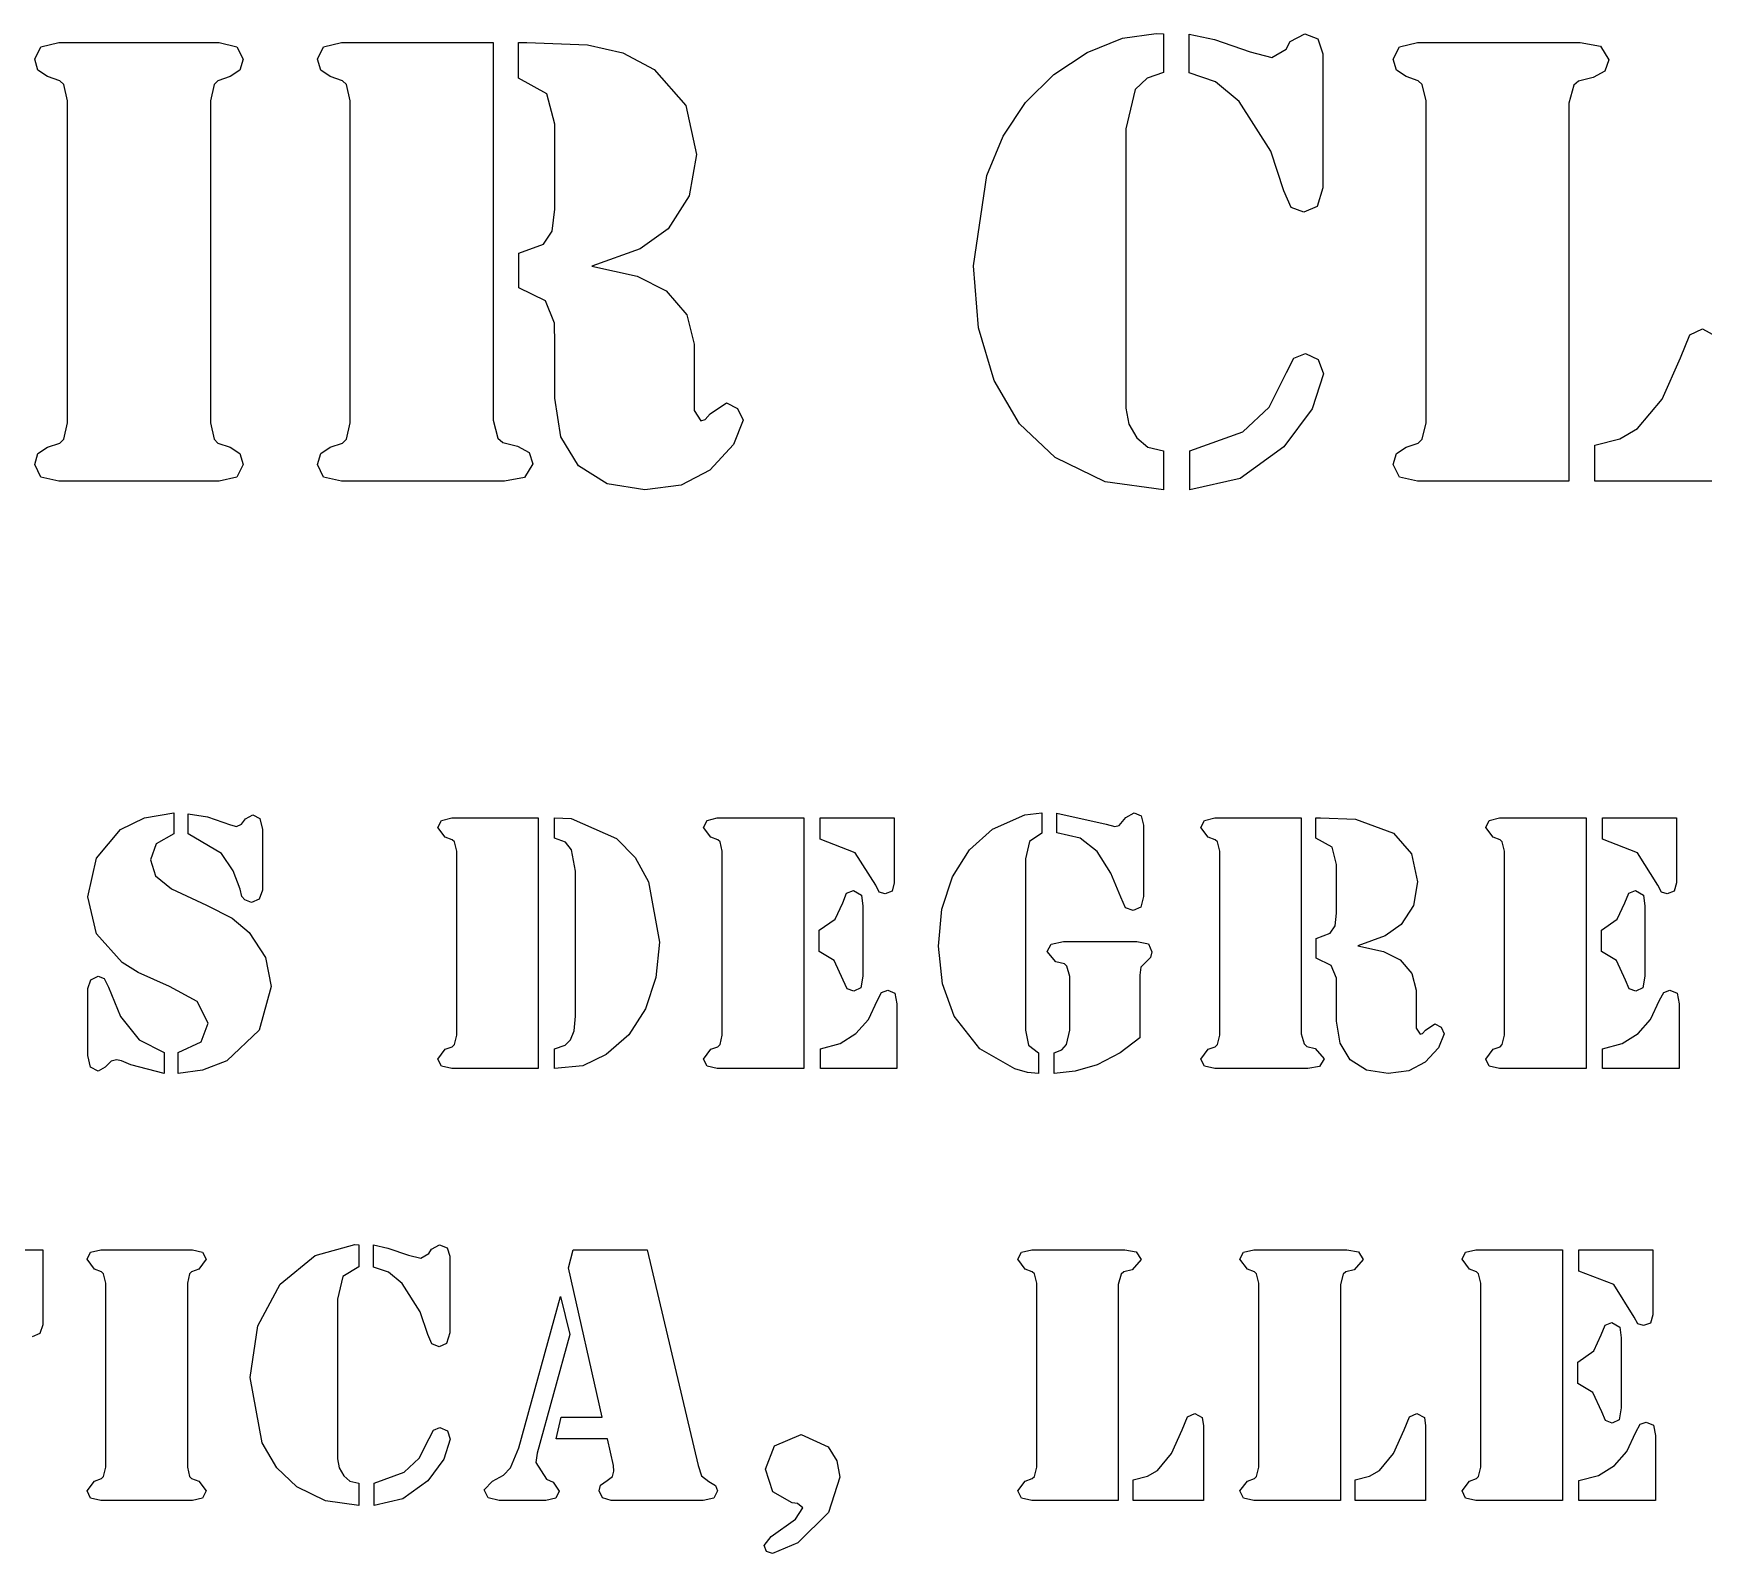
# Model space of a CAD drawing. Extents: x -1 to 447, y 185 to 440.
# Drawn here: x 190.75 to 226.24, y 318.53 to 350.85 of the extents above; entities that cross this region are included whole.
import ezdxf

# ---------------------------------------------------------------- set-up
doc = ezdxf.new("R2010")
doc.units = 0

msp = doc.modelspace()

# ---------------------------------------------------------------- linework, layer by layer
at = {"layer": 'Visible'}
for p, q in [((213.138011, 350.448412), (213.888368, 350.75083)), ((213.888368, 350.75083), (214.607769, 350.851636)), ((214.607769, 350.851636), (214.764932, 350.845022)), ((214.764932, 350.845022), (214.764932, 350.017671)), ((215.304945, 350.011056), (215.304945, 350.838143)), ((215.304945, 350.838143), (215.844959, 350.721991)), ((215.844959, 350.721991), (216.603783, 350.46217)), ((217.458386, 350.680716), (217.766096, 350.845022)), ((217.766096, 350.845022), (218.04629, 350.735484)), ((218.04629, 350.735484), (218.148684, 350.414281)), ((190.773603, 350.304743), (190.903514, 350.564564)), ((190.903514, 350.564564), (191.286365, 350.660343)), ((191.286365, 350.660343), (191.464165, 350.660343)), ((191.464165, 350.660343), (194.512955, 350.660343)), ((194.512955, 350.660343), (194.690755, 350.660343)), ((194.690755, 350.660343), (195.066727, 350.564564)), ((195.066727, 350.564564), (195.203517, 350.304743)), ((196.782283, 350.304743), (196.912194, 350.564564)), ((196.912194, 350.564564), (197.295045, 350.660343)), ((197.295045, 350.660343), (197.47258, 350.660343)), ((197.47258, 350.660343), (200.514756, 350.660343)), ((200.514756, 350.660343), (200.514756, 342.628132)), ((201.05477, 349.901519), (201.05477, 350.660343)), ((201.05477, 350.660343), (201.232305, 350.660343)), ((201.232305, 350.660343), (202.524528, 350.605574)), ((202.524528, 350.605574), (203.274621, 350.438093)), ((203.274621, 350.438093), (203.939518, 350.086198)), ((212.432368, 349.9801), (213.138011, 350.448412)), ((216.603783, 350.46217), (217.068656, 350.339139)), ((217.068656, 350.339139), (217.369487, 350.516674)), ((217.369487, 350.516674), (217.458386, 350.680716)), ((218.148684, 350.414281), (218.148684, 347.570543)), ((219.645694, 350.304743), (219.77534, 350.564564)), ((219.77534, 350.564564), (220.158191, 350.660343)), ((220.158191, 350.660343), (220.335991, 350.660343)), ((220.335991, 350.660343), (223.384781, 350.660343)), ((223.384781, 350.660343), (223.61735, 350.660343)), ((223.61735, 350.660343), (224.047826, 350.578322)), ((224.047826, 350.578322), (224.225626, 350.29125)), ((190.84213, 350.072439), (190.773603, 350.304743)), ((191.047182, 349.93565), (190.84213, 350.072439)), ((195.13499, 350.072439), (194.929938, 349.93565)), ((195.203517, 350.304743), (195.13499, 350.072439)), ((196.850546, 350.072439), (196.782283, 350.304743)), ((197.055598, 349.93565), (196.850546, 350.072439)), ((203.939518, 350.086198), (204.61103, 349.315467)), ((214.764932, 350.017671), (214.413036, 349.898079)), ((215.865597, 349.819498), (215.304945, 350.011056)), ((215.304945, 350.011056), (215.304945, 350.011056)), ((219.713957, 350.072439), (219.645694, 350.304743)), ((219.919008, 349.93565), (219.713957, 350.072439)), ((224.143605, 350.046775), (223.897543, 349.915277)), ((224.225626, 350.29125), (224.143605, 350.046775)), ((191.307003, 349.840136), (191.047182, 349.93565)), ((191.389023, 349.764729), (191.307003, 349.840136)), ((191.471044, 349.416274), (191.389023, 349.764729)), ((194.588097, 349.764729), (194.506076, 349.416274)), ((194.663503, 349.840136), (194.588097, 349.764729)), ((194.929938, 349.93565), (194.663503, 349.840136)), ((197.315418, 349.840136), (197.055598, 349.93565)), ((197.397439, 349.764729), (197.315418, 349.840136)), ((197.47946, 349.416274), (197.397439, 349.764729)), ((201.656167, 349.566557), (201.05477, 349.901519)), ((211.832294, 349.382142), (212.432368, 349.9801)), ((214.163534, 349.662336), (213.965097, 348.821491)), ((214.413036, 349.898079), (214.163534, 349.662336)), ((216.371479, 349.402515), (215.865597, 349.819498)), ((220.178829, 349.840136), (219.919008, 349.93565)), ((220.26085, 349.764729), (220.178829, 349.840136)), ((220.34287, 349.416274), (220.26085, 349.764729)), ((223.48056, 349.751236), (223.377902, 349.368384)), ((223.582954, 349.833256), (223.48056, 349.751236)), ((223.897543, 349.915277), (223.582954, 349.833256)), ((191.471044, 342.573363), (191.471044, 349.416274)), ((194.506076, 349.416274), (194.506076, 342.573363)), ((197.47946, 342.573363), (197.47946, 349.416274)), ((201.827087, 348.923885), (201.656167, 349.566557)), ((204.61103, 349.315467), (204.834867, 348.274598)), ((211.355515, 348.665916), (211.832294, 349.382142)), ((217.041404, 348.349739), (216.371479, 349.402515)), ((220.34287, 342.573363), (220.34287, 349.416274)), ((223.377902, 349.368384), (223.377902, 341.329294)), ((201.827087, 347.112549), (201.827087, 348.923885)), ((211.005207, 347.830363), (211.355515, 348.665916)), ((213.965097, 348.821491), (213.965097, 343.175025)), ((204.834867, 348.274598), (204.684584, 347.39777)), ((217.321597, 347.502016), (217.041404, 348.349739)), ((210.725014, 345.90949), (211.005207, 347.830363)), ((218.148684, 347.570543), (218.025652, 347.173933)), ((204.684584, 347.39777), (204.23347, 346.695567)), ((217.478759, 347.15356), (217.321597, 347.502016)), ((217.745459, 347.050902), (217.478759, 347.15356)), ((218.025652, 347.173933), (217.745459, 347.050902)), ((201.772583, 346.647677), (201.827087, 347.112549)), ((201.587904, 346.367484), (201.772583, 346.647677)), ((204.23347, 346.695567), (203.638687, 346.271705)), ((201.061649, 346.175926), (201.587904, 346.367484)), ((201.061649, 345.444618), (201.061649, 346.175926)), ((203.638687, 346.271705), (202.613163, 345.902611)), ((202.613163, 345.902611), (203.577039, 345.69068)), ((202.613163, 345.902611), (202.613163, 345.902611)), ((210.834286, 344.595042), (210.725014, 345.90949)), ((201.628915, 345.16416), (201.061649, 345.444618)), ((203.577039, 345.69068), (204.192459, 345.376091)), ((201.820208, 344.692673), (201.628915, 345.16416)), ((204.192459, 345.376091), (204.629815, 344.870208)), ((201.827087, 344.248174), (201.820208, 344.692673)), ((204.629815, 344.870208), (204.786977, 344.248174)), ((211.162369, 343.468977), (210.834286, 344.595042)), ((225.750153, 343.954222), (225.948326, 344.446611)), ((225.948326, 344.446611), (226.22164, 344.569642)), ((226.22164, 344.569642), (226.502098, 344.412215)), ((201.827087, 343.099884), (201.827087, 344.248174)), ((204.786977, 344.248174), (204.786977, 342.833184)), ((217.533528, 343.947343), (217.77959, 344.043122)), ((217.77959, 344.043122), (218.053169, 343.920091)), ((217.007272, 342.908325), (217.376366, 343.639897)), ((217.376366, 343.639897), (217.533528, 343.947343)), ((218.162442, 343.612381), (217.923259, 342.867315)), ((218.053169, 343.920091), (218.162442, 343.612381)), ((225.360422, 343.072367), (225.750153, 343.954222)), ((211.705823, 342.547699), (211.162369, 343.468977)), ((201.953558, 342.277824), (201.827087, 343.099884)), ((205.128819, 342.764922), (205.477539, 342.997225)), ((205.477539, 342.997225), (205.709843, 342.874194)), ((213.965097, 343.175025), (213.965097, 342.881073)), ((216.446621, 342.38207), (217.007272, 342.908325)), ((224.833902, 342.450332), (225.360422, 343.072367)), ((191.389023, 342.224908), (191.471044, 342.573363)), ((194.506076, 342.573363), (194.588097, 342.224908)), ((197.397439, 342.224908), (197.47946, 342.573363)), ((200.514756, 342.628132), (200.617149, 342.24528)), ((204.786977, 342.833184), (204.930646, 342.614374)), ((204.930646, 342.614374), (205.019546, 342.64189)), ((205.019546, 342.64189), (205.128819, 342.764922)), ((205.826259, 342.628132), (205.621208, 342.108491)), ((205.709843, 342.874194), (205.826259, 342.628132)), ((212.461207, 341.835177), (211.705823, 342.547699)), ((213.965097, 342.881073), (214.026745, 342.546111)), ((214.026745, 342.546111), (214.197666, 342.25216)), ((217.923259, 342.867315), (217.321597, 342.060866)), ((220.26085, 342.224908), (220.34287, 342.573363)), ((191.307003, 342.142887), (191.389023, 342.224908)), ((194.588097, 342.224908), (194.663503, 342.142887)), ((197.315418, 342.142887), (197.397439, 342.224908)), ((200.617149, 342.24528), (200.719808, 342.156381)), ((202.33297, 341.657377), (201.953558, 342.277824)), ((214.197666, 342.25216), (214.429969, 342.053987)), ((215.325583, 341.978845), (216.446621, 342.38207)), ((220.178829, 342.142887), (220.26085, 342.224908)), ((223.931674, 342.094997), (224.45793, 342.231522)), ((224.45793, 342.231522), (224.833902, 342.450332)), ((190.773603, 341.684894), (190.84213, 341.917198)), ((190.84213, 341.917198), (191.047182, 342.053987)), ((191.047182, 342.053987), (191.307003, 342.142887)), ((194.663503, 342.142887), (194.929938, 342.053987)), ((194.929938, 342.053987), (195.13499, 341.917198)), ((195.13499, 341.917198), (195.203517, 341.684894)), ((196.782283, 341.684894), (196.850546, 341.917198)), ((196.850546, 341.917198), (197.055598, 342.053987)), ((197.055598, 342.053987), (197.315418, 342.142887)), ((200.719808, 342.156381), (201.034132, 342.07436)), ((201.034132, 342.07436), (201.280194, 341.942862)), ((201.280194, 341.942862), (201.362215, 341.698387)), ((205.621208, 342.108491), (205.121939, 341.568477)), ((213.525889, 341.317388), (212.461207, 341.835177)), ((214.429969, 342.053987), (214.764932, 341.978845)), ((214.764932, 341.978845), (214.764932, 341.144615)), ((215.325583, 341.144615), (215.325583, 341.978845)), ((217.321597, 342.060866), (216.391852, 341.390942)), ((219.645694, 341.684894), (219.713957, 341.917198)), ((219.713957, 341.917198), (219.919008, 342.053987)), ((219.919008, 342.053987), (220.178829, 342.142887)), ((223.931674, 341.329294), (223.931674, 342.094997)), ((190.903514, 341.418194), (190.773603, 341.684894)), ((195.203517, 341.684894), (195.066727, 341.418194)), ((196.912194, 341.418194), (196.782283, 341.684894)), ((201.362215, 341.698387), (201.18468, 341.411315)), ((202.938071, 341.272938), (202.33297, 341.657377)), ((205.121939, 341.568477), (204.513663, 341.247273)), ((219.77534, 341.418194), (219.645694, 341.684894)), ((191.286365, 341.329294), (190.903514, 341.418194)), ((191.464165, 341.329294), (191.286365, 341.329294)), ((194.512955, 341.329294), (191.464165, 341.329294)), ((194.690755, 341.329294), (194.512955, 341.329294)), ((195.066727, 341.418194), (194.690755, 341.329294)), ((197.295045, 341.329294), (196.912194, 341.418194)), ((197.47258, 341.329294), (197.295045, 341.329294)), ((200.52137, 341.329294), (197.47258, 341.329294)), ((200.753939, 341.329294), (200.52137, 341.329294)), ((201.18468, 341.411315), (200.753939, 341.329294)), ((203.741081, 341.144615), (202.938071, 341.272938)), ((204.513663, 341.247273), (203.741081, 341.144615)), ((214.764932, 341.144615), (213.525889, 341.317388)), ((216.391852, 341.390942), (215.325583, 341.144615)), ((215.325583, 341.144615), (215.325583, 341.144615)), ((220.158191, 341.329294), (219.77534, 341.418194)), ((220.335991, 341.329294), (220.158191, 341.329294)), ((223.377902, 341.329294), (220.335991, 341.329294)), ((226.543108, 341.329294), (223.931674, 341.329294)), ((192.595787, 333.925203), (193.10749, 334.174176)), ((193.10749, 334.174176), (193.728731, 334.280538)), ((193.728731, 334.280538), (193.728731, 333.831277)), ((193.728731, 334.280538), (193.728731, 334.280538)), ((194.037235, 333.831277), (194.037235, 334.260959)), ((194.037235, 334.260959), (194.443634, 334.198518)), ((194.443634, 334.198518), (194.93179, 334.022835)), ((194.93179, 334.022835), (195.060642, 333.991614)), ((195.060642, 333.991614), (195.170179, 334.042414)), ((195.170179, 334.042414), (195.255904, 334.155655)), ((195.255904, 334.155655), (195.408304, 334.241645)), ((195.408304, 334.241645), (195.560704, 334.163328)), ((195.560704, 334.163328), (195.611504, 333.925203)), ((199.342388, 333.972035), (199.416472, 334.120466)), ((199.416472, 334.120466), (199.635282, 334.175234)), ((199.635282, 334.175234), (199.736882, 334.175234)), ((199.736882, 334.175234), (201.475192, 334.175234)), ((201.475192, 334.175234), (201.475192, 328.843093)), ((201.822854, 333.741583), (201.822854, 334.175234)), ((201.822854, 334.175234), (202.174485, 334.159359)), ((202.174485, 334.159359), (203.135186, 333.737614)), ((204.987531, 333.972035), (205.061879, 334.120466)), ((205.061879, 334.120466), (205.280425, 334.175234)), ((205.280425, 334.175234), (205.382025, 334.175234)), ((205.382025, 334.175234), (207.120335, 334.175234)), ((207.120335, 334.175234), (207.120335, 328.843093)), ((207.467997, 334.175234), (209.042266, 334.175234)), ((207.467997, 333.718035), (207.467997, 334.175234)), ((209.042266, 334.175234), (209.042266, 332.792259)), ((211.128767, 333.932876), (211.816419, 334.241645)), ((211.816419, 334.241645), (212.175722, 334.280538)), ((212.175722, 334.280538), (212.175722, 333.846887)), ((212.175722, 334.280538), (212.175722, 334.280538)), ((212.496132, 333.854824), (212.496132, 334.27657)), ((212.496132, 334.27657), (213.542823, 334.042414)), ((213.542823, 334.042414), (213.730412, 333.987645)), ((213.824074, 334.014897), (213.960864, 334.182907)), ((213.960864, 334.182907), (214.136547, 334.280538)), ((214.136547, 334.280538), (214.288947, 334.218097)), ((214.288947, 334.218097), (214.335778, 334.018866)), ((215.55921, 333.972035), (215.633558, 334.120466)), ((215.633558, 334.120466), (215.852103, 334.175234)), ((215.852103, 334.175234), (215.953703, 334.175234)), ((215.953703, 334.175234), (217.692013, 334.175234)), ((217.692013, 334.175234), (217.692013, 329.585249)), ((218.000517, 333.741583), (218.000517, 334.175234)), ((218.000517, 334.175234), (218.102117, 334.175234)), ((218.102117, 334.175234), (218.840568, 334.143749)), ((218.840568, 334.143749), (219.649134, 333.846887)), ((221.610752, 333.972035), (221.684835, 334.120466)), ((221.684835, 334.120466), (221.903645, 334.175234)), ((221.903645, 334.175234), (222.005245, 334.175234)), ((222.005245, 334.175234), (223.743556, 334.175234)), ((223.743556, 334.175234), (223.743556, 328.843093)), ((224.091218, 334.175234), (225.665487, 334.175234)), ((224.091218, 333.718035), (224.091218, 334.175234)), ((225.665487, 334.175234), (225.665487, 332.792259)), ((192.084083, 333.315869), (192.595787, 333.925203)), ((193.728731, 333.831277), (193.357521, 333.624373)), ((194.7442, 333.4135), (194.037235, 333.831277)), ((194.037235, 333.831277), (194.037235, 333.831277)), ((195.611504, 333.925203), (195.611504, 332.636155)), ((199.498492, 333.761162), (199.342388, 333.972035)), ((199.646923, 333.706393), (199.498492, 333.761162)), ((199.694019, 333.663266), (199.646923, 333.706393)), ((202.057275, 333.655593), (201.822854, 333.741583)), ((203.135186, 333.737614), (203.536558, 333.328304)), ((205.1439, 333.761162), (204.987531, 333.972035)), ((205.292331, 333.706393), (205.1439, 333.761162)), ((205.339162, 333.663266), (205.292331, 333.706393)), ((208.210152, 333.432815), (207.467997, 333.718035)), ((210.63876, 333.496314), (211.128767, 333.932876)), ((211.918018, 333.669352), (211.832029, 333.299994)), ((212.175722, 333.846887), (211.918018, 333.669352)), ((212.992225, 333.745552), (212.496132, 333.854824)), ((212.496132, 333.854824), (212.496132, 333.854824)), ((213.351529, 333.460331), (212.992225, 333.745552)), ((213.730412, 333.987645), (213.824074, 334.014897)), ((214.335778, 334.018866), (214.335778, 332.499366)), ((215.715578, 333.761162), (215.55921, 333.972035)), ((215.864009, 333.706393), (215.715578, 333.761162)), ((215.91084, 333.663266), (215.864009, 333.706393)), ((218.344475, 333.550025), (218.000517, 333.741583)), ((219.649134, 333.846887), (220.032779, 333.406621)), ((221.766856, 333.761162), (221.610752, 333.972035)), ((221.915287, 333.706393), (221.766856, 333.761162)), ((221.962383, 333.663266), (221.915287, 333.706393)), ((224.833373, 333.432815), (224.091218, 333.718035)), ((191.900462, 332.495397), (192.084083, 333.315869)), ((193.357521, 333.624373), (193.232638, 333.284383)), ((194.990527, 333.050227), (194.7442, 333.4135)), ((199.74085, 333.4643), (199.694019, 333.663266)), ((199.74085, 329.554028), (199.74085, 333.4643)), ((202.182158, 333.495521), (202.057275, 333.655593)), ((202.264179, 333.04229), (202.182158, 333.495521)), ((203.536558, 333.328304), (203.818868, 332.811838)), ((205.385993, 333.4643), (205.339162, 333.663266)), ((205.385993, 329.554028), (205.385993, 333.4643)), ((208.647773, 332.741459), (208.210152, 333.432815)), ((210.277339, 332.921111), (210.63876, 333.496314)), ((213.644423, 332.999428), (213.351529, 333.460331)), ((215.957672, 333.4643), (215.91084, 333.663266)), ((215.957672, 329.554028), (215.957672, 333.4643)), ((218.442106, 333.183048), (218.344475, 333.550025)), ((220.032779, 333.406621), (220.160837, 332.811838)), ((222.009214, 333.4643), (221.962383, 333.663266)), ((222.009214, 329.554028), (222.009214, 333.4643)), ((225.270729, 332.741459), (224.833373, 333.432815)), ((193.232638, 333.284383), (193.338206, 332.94069)), ((195.138958, 332.65547), (194.990527, 333.050227)), ((202.264179, 329.960163), (202.264179, 333.04229)), ((211.832029, 333.299994), (211.832029, 329.663301)), ((213.85556, 332.491428), (213.644423, 332.999428)), ((218.442106, 332.147735), (218.442106, 333.183048)), ((193.338206, 332.94069), (193.6819, 332.663407)), ((193.6819, 332.663407), (194.424055, 332.319714)), ((195.177852, 332.503334), (195.138958, 332.65547)), ((195.611504, 332.636155), (195.545093, 332.448566)), ((203.818868, 332.811838), (204.04932, 331.530463)), ((208.026532, 332.569745), (208.171259, 332.628218)), ((208.171259, 332.628218), (208.342973, 332.530586)), ((208.721856, 332.596997), (208.647773, 332.741459)), ((208.995435, 332.616576), (208.847004, 332.561807)), ((209.042266, 332.792259), (208.995435, 332.616576)), ((210.05456, 332.229756), (210.277339, 332.921111)), ((220.160837, 332.811838), (220.074848, 332.310983)), ((224.649752, 332.569745), (224.794215, 332.628218)), ((224.794215, 332.628218), (224.966194, 332.530586)), ((225.345077, 332.596997), (225.270729, 332.741459)), ((225.618391, 332.616576), (225.46996, 332.561807)), ((225.665487, 332.792259), (225.618391, 332.616576)), ((192.084083, 331.711173), (191.900462, 332.495397)), ((194.424055, 332.319714), (194.966979, 332.042431)), ((195.236589, 332.428987), (195.177852, 332.503334)), ((195.381052, 332.378187), (195.236589, 332.428987)), ((195.545093, 332.448566), (195.381052, 332.378187)), ((207.784438, 332.022852), (207.944511, 332.366545)), ((207.944511, 332.366545), (208.026532, 332.569745)), ((208.342973, 332.530586), (208.37049, 332.300135)), ((208.37049, 332.300135), (208.37049, 330.811855)), ((208.847004, 332.561807), (208.721856, 332.596997)), ((213.953191, 332.260976), (213.85556, 332.491428)), ((214.117232, 332.202504), (213.953191, 332.260976)), ((214.281274, 332.276587), (214.117232, 332.202504)), ((214.335778, 332.499366), (214.281274, 332.276587)), ((220.074848, 332.310983), (219.817144, 331.90961)), ((224.407659, 332.022852), (224.567732, 332.366545)), ((224.567732, 332.366545), (224.649752, 332.569745)), ((224.966194, 332.530586), (224.993446, 332.300135)), ((224.993446, 332.300135), (224.993446, 330.811855)), ((225.46996, 332.561807), (225.345077, 332.596997)), ((194.966979, 332.042431), (195.334221, 331.737631)), ((207.448418, 331.784462), (207.784438, 332.022852)), ((209.980477, 331.444738), (210.05456, 332.229756)), ((218.410885, 331.882094), (218.442106, 332.147735)), ((219.817144, 331.90961), (219.477155, 331.667252)), ((224.071639, 331.784462), (224.407659, 332.022852)), ((192.634945, 331.10078), (192.084083, 331.711173)), ((195.334221, 331.737631), (195.679766, 331.207407)), ((207.448418, 331.331496), (207.448418, 331.784462)), ((212.374953, 331.491569), (212.636626, 331.546338)), ((212.636626, 331.546338), (212.765478, 331.546338)), ((212.765478, 331.546338), (214.195284, 331.546338)), ((214.195284, 331.546338), (214.441347, 331.495538)), ((218.004486, 331.612748), (218.305317, 331.722021)), ((218.004486, 331.194707), (218.004486, 331.612748)), ((218.305317, 331.722021), (218.410885, 331.882094)), ((219.477155, 331.667252), (218.891368, 331.45638)), ((224.071639, 331.331496), (224.071639, 331.784462)), ((195.679766, 331.207407), (195.795124, 330.585372)), ((204.04932, 331.530463), (203.976031, 330.777724)), ((207.764859, 331.139938), (207.448418, 331.331496)), ((207.448418, 331.331496), (207.448418, 331.331496)), ((210.063556, 330.642787), (209.980477, 331.444738)), ((212.288964, 331.3352), (212.374953, 331.491569)), ((212.476553, 331.116655), (212.288964, 331.3352)), ((214.484209, 331.20238), (214.378905, 331.10078)), ((214.441347, 331.495538), (214.515694, 331.327528)), ((214.515694, 331.327528), (214.484209, 331.20238)), ((218.328865, 331.034634), (218.004486, 331.194707)), ((218.891368, 331.45638), (219.441965, 331.3352)), ((218.891368, 331.45638), (218.891368, 331.45638)), ((219.441965, 331.3352), (219.793596, 331.155549)), ((224.38808, 331.139938), (224.071639, 331.331496)), ((224.071639, 331.331496), (224.071639, 331.331496)), ((192.974669, 330.889907), (192.634945, 331.10078)), ((193.635069, 330.589076), (192.974669, 330.889907)), ((207.956417, 330.725866), (207.764859, 331.139938)), ((212.656205, 331.069559), (212.476553, 331.116655)), ((212.710974, 331.022728), (212.656205, 331.069559)), ((212.769447, 330.803918), (212.710974, 331.022728)), ((214.281274, 330.999445), (214.261695, 330.827466)), ((214.261695, 330.827466), (214.261695, 329.495555)), ((214.378905, 331.10078), (214.281274, 330.999445)), ((218.438137, 330.765024), (218.328865, 331.034634)), ((219.793596, 331.155549), (220.043627, 330.866624)), ((220.043627, 330.866624), (220.133321, 330.511024)), ((224.579373, 330.725866), (224.38808, 331.139938)), ((191.900462, 330.546214), (191.963169, 330.729835)), ((191.900462, 329.124345), (191.900462, 330.546214)), ((191.963169, 330.729835), (192.119273, 330.811855)), ((192.119273, 330.811855), (192.252093, 330.761055)), ((192.252093, 330.761055), (192.338083, 330.577435)), ((192.338083, 330.577435), (192.595787, 329.948521)), ((194.228793, 330.268931), (193.635069, 330.589076)), ((195.795124, 330.585372), (195.545093, 329.663301)), ((203.976031, 330.777724), (203.756427, 330.112562)), ((208.038438, 330.542245), (207.956417, 330.725866)), ((208.178931, 330.487741), (208.038438, 330.542245)), ((208.327363, 330.557856), (208.178931, 330.487741)), ((208.37049, 330.811855), (208.327363, 330.557856)), ((208.772656, 330.464193), (208.901508, 330.511024)), ((208.901508, 330.511024), (209.053907, 330.444614)), ((210.312529, 329.956458), (210.063556, 330.642787)), ((212.769447, 329.663301), (212.769447, 330.803918)), ((218.442106, 330.511024), (218.438137, 330.765024)), ((218.442106, 329.854859), (218.442106, 330.511024)), ((220.133321, 330.511024), (220.133321, 329.702459)), ((224.661394, 330.542245), (224.579373, 330.725866)), ((224.802152, 330.487741), (224.661394, 330.542245)), ((224.950583, 330.557856), (224.802152, 330.487741)), ((224.993446, 330.811855), (224.950583, 330.557856)), ((225.395876, 330.464193), (225.524728, 330.511024)), ((225.524728, 330.511024), (225.677128, 330.444614)), ((194.462949, 329.808027), (194.228793, 330.268931)), ((208.491404, 329.886079), (208.682962, 330.296183)), ((208.682962, 330.296183), (208.772656, 330.464193)), ((209.053907, 330.444614), (209.097034, 330.2221)), ((209.097034, 330.2221), (209.097034, 328.843093)), ((225.114625, 329.886079), (225.305918, 330.296183)), ((225.305918, 330.296183), (225.395876, 330.464193)), ((225.677128, 330.444614), (225.719991, 330.2221)), ((225.719991, 330.2221), (225.719991, 328.843093)), ((192.595787, 329.948521), (192.994249, 329.452428)), ((194.310814, 329.409565), (194.462949, 329.808027)), ((202.240895, 329.643986), (202.264179, 329.960163)), ((202.264179, 329.960163), (202.264179, 329.960163)), ((203.756427, 330.112562), (203.400033, 329.560907)), ((208.225763, 329.589217), (208.491404, 329.886079)), ((210.859422, 329.264839), (210.312529, 329.956458)), ((218.514337, 329.385224), (218.442106, 329.854859)), ((220.328847, 329.663301), (220.528078, 329.796121)), ((220.528078, 329.796121), (220.660899, 329.726007)), ((224.848983, 329.589217), (225.114625, 329.886079)), ((192.994249, 329.452428), (193.525531, 329.182818)), ((193.822393, 329.182818), (194.310814, 329.409565)), ((195.545093, 329.663301), (194.857707, 329.007135)), ((199.694019, 329.354797), (199.74085, 329.554028)), ((202.049337, 329.343155), (202.162579, 329.452428)), ((202.162579, 329.452428), (202.240895, 329.643986)), ((203.400033, 329.560907), (202.91664, 329.139955)), ((205.339162, 329.354797), (205.385993, 329.554028)), ((207.890007, 329.374376), (208.225763, 329.589217)), ((211.832029, 329.663301), (211.890502, 329.339186)), ((212.703036, 329.354797), (212.769447, 329.663301)), ((214.261695, 329.495555), (213.843654, 329.175145)), ((215.91084, 329.354797), (215.957672, 329.554028)), ((217.692013, 329.585249), (217.750751, 329.366438)), ((220.133321, 329.702459), (220.215606, 329.577576)), ((220.215606, 329.577576), (220.266141, 329.593186)), ((220.266141, 329.593186), (220.328847, 329.663301)), ((220.727309, 329.585249), (220.610099, 329.288386)), ((220.660899, 329.726007), (220.727309, 329.585249)), ((221.962383, 329.354797), (222.009214, 329.554028)), ((224.512963, 329.374376), (224.848983, 329.589217)), ((191.955231, 328.872462), (191.900462, 329.124345)), ((193.525531, 329.182818), (193.525531, 328.737525)), ((193.525531, 329.182818), (193.525531, 329.182818)), ((193.822393, 328.737525), (193.822393, 329.182818)), ((199.342388, 329.046293), (199.498492, 329.257166)), ((199.498492, 329.257166), (199.646923, 329.307966)), ((199.646923, 329.307966), (199.694019, 329.354797)), ((201.822854, 329.264839), (202.049337, 329.343155)), ((201.822854, 328.843093), (201.822854, 329.264839)), ((202.91664, 329.139955), (202.420547, 328.905535)), ((204.987531, 329.046293), (205.1439, 329.257166)), ((205.1439, 329.257166), (205.292331, 329.307966)), ((205.292331, 329.307966), (205.339162, 329.354797)), ((207.471966, 329.265103), (207.890007, 329.374376)), ((207.471966, 328.843093), (207.471966, 329.265103)), ((211.601577, 328.835156), (210.859422, 329.264839)), ((211.890502, 329.339186), (212.105343, 329.179114)), ((212.105343, 329.179114), (212.105343, 328.737525)), ((212.437395, 329.179114), (212.605405, 329.245524)), ((212.437395, 328.737525), (212.437395, 329.179114)), ((212.605405, 329.245524), (212.703036, 329.354797)), ((213.843654, 329.175145), (213.355498, 328.921145)), ((215.55921, 329.046293), (215.715578, 329.257166)), ((215.715578, 329.257166), (215.864009, 329.307966)), ((215.864009, 329.307966), (215.91084, 329.354797)), ((217.750751, 329.366438), (217.809224, 329.315638)), ((217.809224, 329.315638), (217.988875, 329.268807)), ((217.988875, 329.268807), (218.176465, 329.053966)), ((218.176465, 329.053966), (218.074865, 328.889924)), ((218.731031, 329.030683), (218.514337, 329.385224)), ((220.610099, 329.288386), (220.324879, 328.979883)), ((221.610752, 329.046293), (221.766856, 329.257166)), ((221.766856, 329.257166), (221.915287, 329.307966)), ((221.915287, 329.307966), (221.962383, 329.354797)), ((224.095186, 329.265103), (224.512963, 329.374376)), ((224.095186, 328.843093), (224.095186, 329.265103)), ((192.119273, 328.788325), (191.955231, 328.872462)), ((192.271672, 328.874314), (192.119273, 328.788325)), ((192.396556, 328.999462), (192.271672, 328.874314)), ((192.513766, 329.026714), (192.396556, 328.999462)), ((192.619334, 329.007135), (192.513766, 329.026714)), ((192.818565, 328.921145), (192.619334, 329.007135)), ((193.525531, 328.737525), (192.818565, 328.921145)), ((194.342034, 328.811872), (193.822393, 328.737525)), ((194.857707, 329.007135), (194.342034, 328.811872)), ((199.416472, 328.893893), (199.342388, 329.046293)), ((199.635282, 328.843093), (199.416472, 328.893893)), ((199.736882, 328.843093), (199.635282, 328.843093)), ((201.475192, 328.843093), (199.736882, 328.843093)), ((202.420547, 328.905535), (201.822854, 328.843093)), ((205.061879, 328.893893), (204.987531, 329.046293)), ((205.280425, 328.843093), (205.061879, 328.893893)), ((205.382025, 328.843093), (205.280425, 328.843093)), ((207.120335, 328.843093), (205.382025, 328.843093)), ((209.097034, 328.843093), (207.471966, 328.843093)), ((211.874891, 328.757104), (211.601577, 328.835156)), ((212.105343, 328.737525), (211.874891, 328.757104)), ((212.886657, 328.788325), (212.437395, 328.737525)), ((213.355498, 328.921145), (212.886657, 328.788325)), ((215.633558, 328.893893), (215.55921, 329.046293)), ((215.852103, 328.843093), (215.633558, 328.893893)), ((215.953703, 328.843093), (215.852103, 328.843093)), ((217.695982, 328.843093), (215.953703, 328.843093)), ((217.828803, 328.843093), (217.695982, 328.843093)), ((218.074865, 328.889924), (217.828803, 328.843093)), ((219.076841, 328.810814), (218.731031, 329.030683)), ((219.535892, 328.737525), (219.076841, 328.810814)), ((219.977217, 328.796262), (219.535892, 328.737525)), ((220.324879, 328.979883), (219.977217, 328.796262)), ((221.684835, 328.893893), (221.610752, 329.046293)), ((221.903645, 328.843093), (221.684835, 328.893893)), ((222.005245, 328.843093), (221.903645, 328.843093)), ((223.743556, 328.843093), (222.005245, 328.843093)), ((225.719991, 328.843093), (224.095186, 328.843093)), ((189.920059, 324.993146), (190.947434, 324.993146)), ((190.947434, 324.993146), (190.947434, 323.39562)), ((191.885646, 324.790211), (191.959994, 324.938642)), ((192.042014, 324.579338), (191.885646, 324.790211)), ((191.959994, 324.938642), (192.178539, 324.993146)), ((192.178539, 324.993146), (192.280139, 324.993146)), ((192.280139, 324.993146), (194.022418, 324.993146)), ((194.022418, 324.993146), (194.124018, 324.993146)), ((194.124018, 324.993146), (194.338859, 324.938642)), ((194.416911, 324.790211), (194.260807, 324.579338)), ((194.338859, 324.938642), (194.416911, 324.790211)), ((195.988005, 324.262897), (196.734129, 324.872232)), ((196.734129, 324.872232), (197.573916, 325.102683)), ((197.573916, 325.102683), (197.663609, 325.098715)), ((197.663609, 325.098715), (197.663609, 324.626169)), ((197.972378, 324.622201), (197.972378, 325.094746)), ((197.972378, 325.094746), (198.280881, 325.028336)), ((198.280881, 325.028336), (198.714533, 324.879904)), ((198.714533, 324.879904), (198.980174, 324.80979)), ((198.980174, 324.80979), (199.151889, 324.911125)), ((199.151889, 324.911125), (199.202689, 325.005052)), ((199.202689, 325.005052), (199.378636, 325.098715)), ((199.378636, 325.098715), (199.538709, 325.036273)), ((199.538709, 325.036273), (199.597182, 324.852652)), ((199.597182, 324.852652), (199.597182, 323.227637)), ((202.1176, 324.610559), (202.215231, 324.993146)), ((202.215231, 324.993146), (203.7895, 324.993146)), ((203.7895, 324.993146), (204.875348, 320.403451)), ((211.66931, 324.790211), (211.743658, 324.938642)), ((211.825679, 324.579338), (211.66931, 324.790211)), ((211.743658, 324.938642), (211.962204, 324.993146)), ((211.962204, 324.993146), (212.063804, 324.993146)), ((212.063804, 324.993146), (213.806083, 324.993146)), ((213.806083, 324.993146), (213.938903, 324.993146)), ((213.938903, 324.993146), (214.184966, 324.946315)), ((214.184966, 324.946315), (214.286565, 324.782273)), ((216.388677, 324.790211), (216.463025, 324.938642)), ((216.545046, 324.579338), (216.388677, 324.790211)), ((216.463025, 324.938642), (216.681835, 324.993146)), ((216.681835, 324.993146), (216.783435, 324.993146)), ((216.783435, 324.993146), (218.52545, 324.993146)), ((218.52545, 324.993146), (218.65827, 324.993146)), ((218.65827, 324.993146), (218.904333, 324.946315)), ((218.904333, 324.946315), (219.005932, 324.782273)), ((221.108309, 324.790211), (221.182392, 324.938642)), ((221.264413, 324.579338), (221.108309, 324.790211)), ((221.182392, 324.938642), (221.401202, 324.993146)), ((221.401202, 324.993146), (221.502802, 324.993146)), ((221.502802, 324.993146), (223.241113, 324.993146)), ((223.241113, 324.993146), (223.241113, 319.661243)), ((223.588775, 324.993146), (225.162779, 324.993146)), ((223.588775, 324.536211), (223.588775, 324.993146)), ((225.162779, 324.993146), (225.162779, 323.610435)), ((192.190445, 324.524569), (192.042014, 324.579338)), ((192.237277, 324.481442), (192.190445, 324.524569)), ((192.284108, 324.282211), (192.237277, 324.481442)), ((194.065281, 324.481442), (194.018449, 324.282211)), ((194.108408, 324.524569), (194.065281, 324.481442)), ((194.260807, 324.579338), (194.108408, 324.524569)), ((197.663609, 324.626169), (197.319916, 324.42297)), ((198.292523, 324.512928), (197.972378, 324.622201)), ((197.972378, 324.622201), (197.972378, 324.622201)), ((198.581712, 324.274539), (198.292523, 324.512928)), ((202.836207, 321.43469), (202.1176, 324.610559)), ((211.97411, 324.524569), (211.825679, 324.579338)), ((212.020941, 324.481442), (211.97411, 324.524569)), ((212.067772, 324.282211), (212.020941, 324.481442)), ((213.860851, 324.47377), (213.802114, 324.254959)), ((213.919324, 324.520601), (213.860851, 324.47377)), ((214.098976, 324.567432), (213.919324, 324.520601)), ((214.286565, 324.782273), (214.098976, 324.567432)), ((216.693477, 324.524569), (216.545046, 324.579338)), ((216.740308, 324.481442), (216.693477, 324.524569)), ((216.787139, 324.282211), (216.740308, 324.481442)), ((218.580218, 324.47377), (218.521481, 324.254959)), ((218.638691, 324.520601), (218.580218, 324.47377)), ((218.818343, 324.567432), (218.638691, 324.520601)), ((219.005932, 324.782273), (218.818343, 324.567432)), ((221.412844, 324.524569), (221.264413, 324.579338)), ((221.459675, 324.481442), (221.412844, 324.524569)), ((221.506771, 324.282211), (221.459675, 324.481442)), ((224.33093, 324.250991), (223.588775, 324.536211)), ((192.284108, 320.372177), (192.284108, 324.282211)), ((194.018449, 324.282211), (194.018449, 320.372177)), ((195.515195, 323.376094), (195.988005, 324.262897)), ((197.319916, 324.42297), (197.206674, 323.942487)), ((198.964564, 323.672877), (198.581712, 324.274539)), ((212.067772, 320.372177), (212.067772, 324.282211)), ((213.802114, 324.254959), (213.802114, 319.661243)), ((216.787139, 320.372177), (216.787139, 324.282211)), ((218.521481, 324.254959), (218.521481, 319.661243)), ((221.506771, 320.372177), (221.506771, 324.282211)), ((224.768286, 323.559635), (224.33093, 324.250991)), ((197.206674, 323.942487), (197.206674, 320.71595)), ((201.062972, 320.782334), (201.945621, 324.00096)), ((201.945621, 324.00096), (202.144852, 323.1925)), ((190.947434, 323.39562), (190.881024, 323.212026)), ((195.355123, 322.278445), (195.515195, 323.376094)), ((199.124637, 323.188584), (198.964564, 323.672877)), ((224.065289, 323.184668), (224.147309, 323.387815)), ((224.147309, 323.387815), (224.291772, 323.446394)), ((224.291772, 323.446394), (224.463751, 323.348736)), ((224.842633, 323.415147), (224.768286, 323.559635)), ((224.967517, 323.379983), (224.842633, 323.415147)), ((225.115948, 323.434673), (224.967517, 323.379983)), ((225.162779, 323.610435), (225.115948, 323.434673)), ((190.881024, 323.212026), (190.716983, 323.1417)), ((199.214595, 322.98938), (199.124637, 323.188584)), ((199.597182, 323.227637), (199.527067, 323.001074)), ((202.144852, 323.1925), (201.453496, 320.669066)), ((223.905216, 322.840922), (224.065289, 323.184668)), ((224.463751, 323.348736), (224.491003, 323.118284)), ((224.491003, 323.118284), (224.491003, 321.630005)), ((199.36673, 322.930774), (199.214595, 322.98938)), ((199.527067, 323.001074), (199.36673, 322.930774)), ((223.569195, 322.602665), (223.905216, 322.840922)), ((223.569195, 322.14954), (223.569195, 322.602665)), ((195.605154, 320.883907), (195.355123, 322.278445)), ((223.885637, 321.958114), (223.569195, 322.14954)), ((223.569195, 322.14954), (223.569195, 322.14954)), ((224.07693, 321.544068), (223.885637, 321.958114)), ((224.491003, 321.630005), (224.44814, 321.376085)), ((201.855927, 320.969844), (201.961231, 321.43469)), ((201.961231, 321.43469), (202.836207, 321.43469)), ((215.157573, 321.161243), (215.270814, 321.442495)), ((215.270814, 321.442495), (215.427183, 321.512821)), ((215.427183, 321.512821), (215.587255, 321.422969)), ((215.587255, 321.422969), (215.610803, 321.251096)), ((215.610803, 321.251096), (215.610803, 319.661243)), ((219.87694, 321.161243), (219.990446, 321.442495)), ((219.990446, 321.442495), (220.14655, 321.512821)), ((220.14655, 321.512821), (220.306622, 321.422969)), ((220.306622, 321.422969), (220.33017, 321.251096)), ((220.33017, 321.251096), (220.33017, 319.661243)), ((224.158951, 321.360474), (224.07693, 321.544068)), ((224.299709, 321.305785), (224.158951, 321.360474)), ((224.44814, 321.376085), (224.299709, 321.305785)), ((224.803475, 321.114386), (224.893433, 321.282343)), ((224.893433, 321.282343), (225.022285, 321.329227)), ((225.022285, 321.329227), (225.174685, 321.262817)), ((225.174685, 321.262817), (225.217548, 321.040144)), ((198.944985, 320.563603), (199.155857, 320.981565)), ((199.155857, 320.981565), (199.245816, 321.157354)), ((199.245816, 321.157354), (199.386309, 321.212043)), ((199.386309, 321.212043), (199.542678, 321.141717)), ((199.605119, 320.965928), (199.46833, 320.540161)), ((199.542678, 321.141717), (199.605119, 320.965928)), ((202.945744, 320.969844), (201.855927, 320.969844)), ((203.070627, 320.403451), (202.945744, 320.969844)), ((206.497242, 320.825329), (207.06345, 321.063586)), ((207.06345, 321.063586), (207.637859, 320.801887)), ((207.06345, 321.063586), (207.06345, 321.063586)), ((214.935058, 320.657345), (215.157573, 321.161243)), ((219.654425, 320.657345), (219.87694, 321.161243)), ((224.612182, 320.704229), (224.803475, 321.114386)), ((225.217548, 321.040144), (225.217548, 319.661243)), ((195.915774, 320.357546), (195.605154, 320.883907)), ((197.206674, 320.71595), (197.206674, 320.547966)), ((197.206674, 320.547966), (197.241864, 320.356567)), ((198.624575, 320.262825), (198.944985, 320.563603)), ((199.46833, 320.540161), (199.124637, 320.079231)), ((200.883055, 320.356567), (201.062972, 320.782334)), ((201.453496, 320.669066), (201.422275, 320.465946)), ((206.301715, 320.32532), (206.497242, 320.825329)), ((207.637859, 320.801887), (207.817511, 320.504998)), ((214.634228, 320.301878), (214.935058, 320.657345)), ((219.353594, 320.301878), (219.654425, 320.657345)), ((224.34654, 320.407341), (224.612182, 320.704229)), ((192.237277, 320.172973), (192.284108, 320.372177)), ((194.018449, 320.372177), (194.065281, 320.172973)), ((196.347309, 319.950326), (195.915774, 320.357546)), ((197.241864, 320.356567), (197.339495, 320.18861)), ((197.339495, 320.18861), (197.472316, 320.075315)), ((197.984019, 320.032347), (198.624575, 320.262825)), ((200.500468, 320.075315), (200.734624, 320.200304)), ((200.734624, 320.200304), (200.883055, 320.356567)), ((201.422275, 320.465946), (201.652727, 320.114368)), ((203.051048, 320.169057), (203.082269, 320.286241)), ((203.082269, 320.286241), (203.070627, 320.403451)), ((204.875348, 320.403451), (204.945727, 320.18861)), ((204.945727, 320.18861), (205.101831, 320.06751)), ((206.458084, 319.844864), (206.301715, 320.32532)), ((207.817511, 320.504998), (207.883921, 320.157336)), ((212.020941, 320.172973), (212.067772, 320.372177)), ((214.118555, 320.098757), (214.419386, 320.176889)), ((214.419386, 320.176889), (214.634228, 320.301878)), ((216.740308, 320.172973), (216.787139, 320.372177)), ((218.837922, 320.098757), (219.138753, 320.176889)), ((219.138753, 320.176889), (219.353594, 320.301878)), ((221.459675, 320.172973), (221.506771, 320.372177)), ((223.592479, 320.083121), (224.01052, 320.192499)), ((224.01052, 320.192499), (224.34654, 320.407341)), ((191.885646, 319.86439), (192.042014, 320.075315)), ((191.959994, 319.712043), (191.885646, 319.86439)), ((192.042014, 320.075315), (192.190445, 320.126089)), ((192.190445, 320.126089), (192.237277, 320.172973)), ((194.065281, 320.172973), (194.108408, 320.126089)), ((194.108408, 320.126089), (194.260807, 320.075315)), ((194.260807, 320.075315), (194.416911, 319.86439)), ((194.416911, 319.86439), (194.338859, 319.712043)), ((196.955585, 319.654417), (196.347309, 319.950326)), ((197.472316, 320.075315), (197.663609, 320.032347)), ((197.663609, 320.032347), (197.663609, 319.55578)), ((197.984019, 319.55578), (197.984019, 320.032347)), ((199.124637, 320.079231), (198.593354, 319.696406)), ((200.328489, 319.887805), (200.500468, 320.075315)), ((200.41051, 319.719848), (200.328489, 319.887805)), ((201.652727, 320.114368), (201.789517, 320.051873)), ((201.789517, 320.051873), (201.918369, 319.856558)), ((201.918369, 319.856558), (201.846931, 319.710085)), ((202.769797, 319.868279), (202.801017, 319.985463)), ((202.840176, 319.715932), (202.769797, 319.868279)), ((202.801017, 319.985463), (202.941776, 320.083121)), ((202.941776, 320.083121), (203.051048, 320.169057)), ((205.101831, 320.06751), (205.242589, 319.981574)), ((205.281483, 319.86439), (205.205283, 319.712043)), ((205.242589, 319.981574), (205.281483, 319.86439)), ((206.872156, 319.610469), (206.458084, 319.844864)), ((207.883921, 320.157336), (207.641563, 319.407349)), ((211.66931, 319.86439), (211.825679, 320.075315)), ((211.743658, 319.712043), (211.66931, 319.86439)), ((211.825679, 320.075315), (211.97411, 320.126089)), ((211.97411, 320.126089), (212.020941, 320.172973)), ((214.118555, 319.661243), (214.118555, 320.098757)), ((216.388677, 319.86439), (216.545046, 320.075315)), ((216.463025, 319.712043), (216.388677, 319.86439)), ((216.545046, 320.075315), (216.693477, 320.126089)), ((216.693477, 320.126089), (216.740308, 320.172973)), ((218.837922, 319.661243), (218.837922, 320.098757)), ((221.108309, 319.86439), (221.264413, 320.075315)), ((221.182392, 319.712043), (221.108309, 319.86439)), ((221.264413, 320.075315), (221.412844, 320.126089)), ((221.412844, 320.126089), (221.459675, 320.172973)), ((223.592479, 319.661243), (223.592479, 320.083121)), ((192.178539, 319.661243), (191.959994, 319.712043)), ((192.280139, 319.661243), (192.178539, 319.661243)), ((194.022418, 319.661243), (192.280139, 319.661243)), ((194.124018, 319.661243), (194.022418, 319.661243)), ((194.338859, 319.712043), (194.124018, 319.661243)), ((197.663609, 319.55578), (196.955585, 319.654417)), ((198.593354, 319.696406), (197.984019, 319.55578)), ((197.984019, 319.55578), (197.984019, 319.55578)), ((200.640962, 319.661243), (200.41051, 319.719848)), ((201.633148, 319.661243), (200.640962, 319.661243)), ((201.846931, 319.710085), (201.633148, 319.661243)), ((203.027765, 319.661243), (202.840176, 319.715932)), ((204.976948, 319.661243), (203.027765, 319.661243)), ((205.205283, 319.712043), (204.976948, 319.661243)), ((206.930629, 319.606554), (206.872156, 319.610469)), ((206.981429, 319.598748), (206.930629, 319.606554)), ((206.942535, 319.262807), (207.098639, 319.508922)), ((207.098639, 319.508922), (206.981429, 319.598748)), ((211.962204, 319.661243), (211.743658, 319.712043)), ((212.063804, 319.661243), (211.962204, 319.661243)), ((213.802114, 319.661243), (212.063804, 319.661243)), ((215.610803, 319.661243), (214.118555, 319.661243)), ((216.681835, 319.661243), (216.463025, 319.712043)), ((216.783435, 319.661243), (216.681835, 319.661243)), ((218.521481, 319.661243), (216.783435, 319.661243)), ((220.33017, 319.661243), (218.837922, 319.661243)), ((221.401202, 319.661243), (221.182392, 319.712043)), ((221.502802, 319.661243), (221.401202, 319.661243)), ((223.241113, 319.661243), (221.502802, 319.661243)), ((225.217548, 319.661243), (223.592479, 319.661243)), ((206.422894, 318.899535), (206.942535, 319.262807)), ((207.641563, 319.407349), (206.993335, 318.758909)), ((206.274463, 318.70422), (206.422894, 318.899535)), ((206.993335, 318.758909), (206.454115, 318.532347)), ((206.325263, 318.579231), (206.274463, 318.70422)), ((206.454115, 318.532347), (206.325263, 318.579231))]:
    msp.add_line(p, q, dxfattribs=at)

doc.saveas('drawing.dxf')
